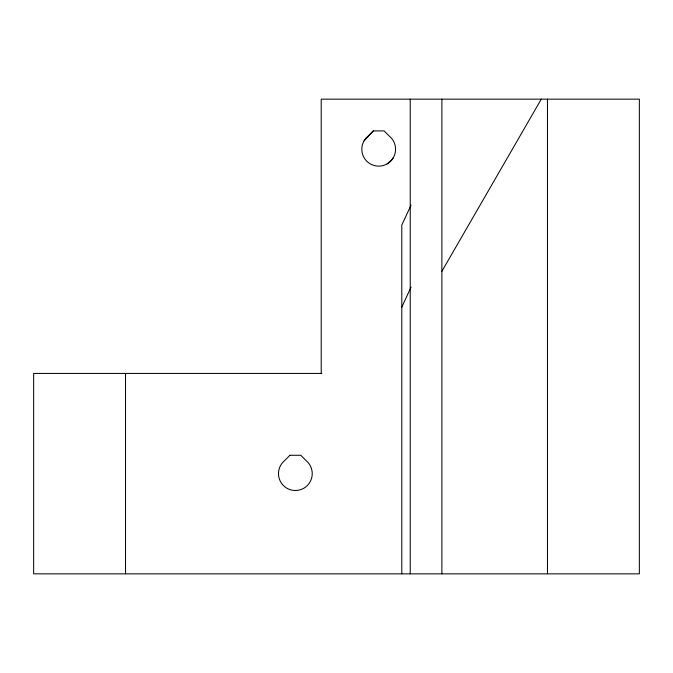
<?xml version="1.0" encoding="UTF-8"?>
<svg xmlns="http://www.w3.org/2000/svg" width="673" height="673" viewBox="0 0 673 673"><rect width="100%" height="100%" fill="white"/><g stroke="black" fill="none" stroke-linecap="round" stroke-linejoin="round"><path stroke-width="1.01" d="M411.068 205.063L401.798 225.102L401.798 573.842M401.798 307.132L411.068 287.093M441.883 271.312L541.277 99.158M364.085 140.825L373.279 130.907L384.132 130.907L389.549 136.333A16.875 16.875 0 0 1 390.979 160.847A16.875 16.875 0 0 1 366.423 160.847A16.875 16.875 0 0 1 367.853 136.333L373.279 130.907M393.318 157.701L391.636 160.115L387.143 163.876M321.82 373.422L33.65 373.422L33.65 573.842L639.35 573.842L639.35 99.158L321.214 99.158L321.214 373.422M547.469 99.158L547.469 573.842M441.883 99.158L441.883 573.842M410.236 99.158L410.236 573.842M125.531 373.422L125.531 573.842M289.937 455.276L284.511 460.702A16.875 16.875 0 0 0 283.081 485.216A16.875 16.875 0 0 0 307.637 485.216A16.875 16.875 0 0 0 306.207 460.702L300.789 455.276L289.937 455.276"/></g></svg>
